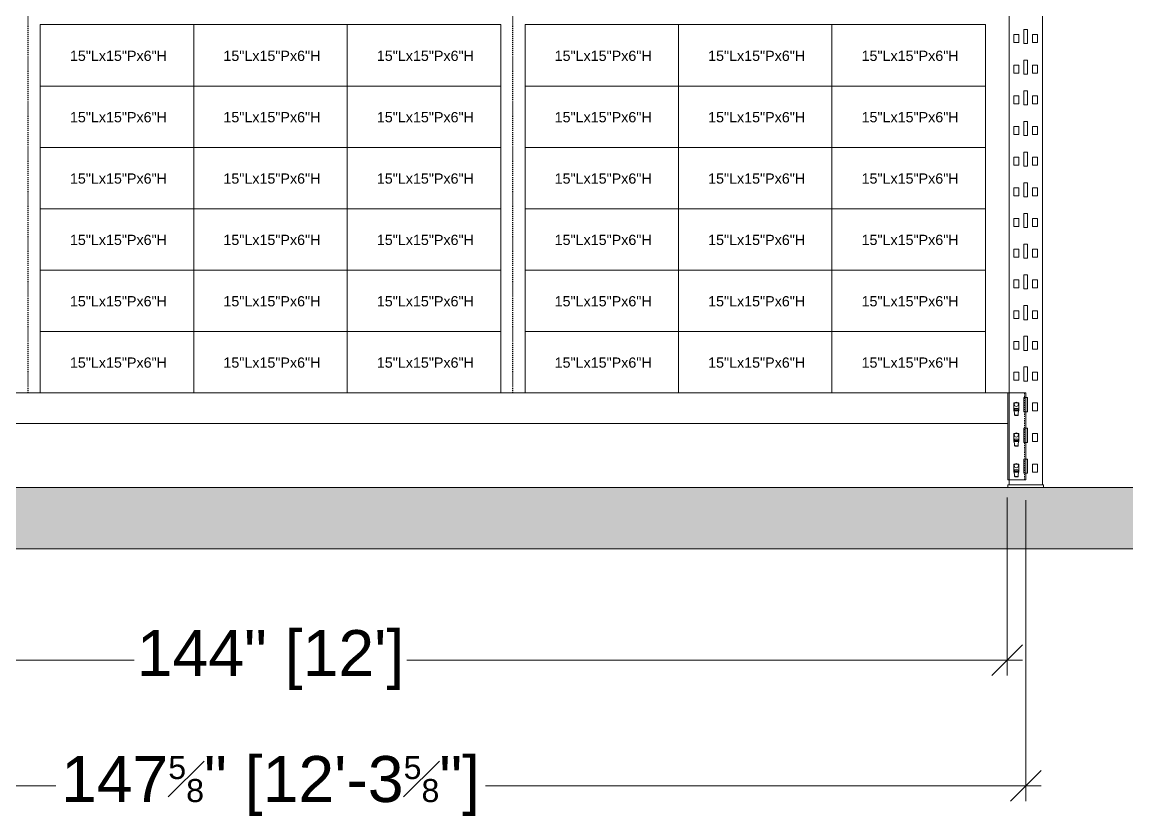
# Model space of a CAD drawing. Header units: inches. Extents: x 2743 to 10591, y -1604 to 5792.
# Drawn here: x 10345.3 to 10453.3, y 3672.3 to 3749.9 of the extents above; entities that cross this region are included whole.
import ezdxf

# ---------------------------------------------------------------- set-up
doc = ezdxf.new("R2010")
doc.units = ezdxf.units.IN
doc.header["$LTSCALE"] = 0.1875
doc.header["$MEASUREMENT"] = 0
doc.linetypes.add('DASHED', pattern=[0.75, 0.5, -0.25])
doc.linetypes.add('HIDDEN', pattern=[9.525, 6.35, -3.175])
for name, color, linetype, lineweight in [('12 Dashed', 7, 'DASHED', 5), ('22 Dimension', 7, 'Continuous', 5), ('30 Batiment', 253, 'Continuous', 13), ('32 Echelle', 160, 'Continuous', 15), ('33 Poutre', 30, 'Continuous', 15), ('34 Plywood', 45, 'Continuous', 13)]:
    doc.layers.add(name, color=color, linetype=linetype, lineweight=lineweight)
doc.styles.add('NOTE', font='', dxfattribs={"height": 4.5})
doc.styles.get('NOTE').set_extended_font_data('SansSerif')

# ---------------------------------------------------------------- blocks, each defined once
blk = doc.blocks.new('_Oblique')
at = {"color": 0, "linetype": 'ByBlock', "lineweight": -2}
blk.add_line((-0.5, -0.5), (0.5, 0.5), dxfattribs=at)

msp = doc.modelspace()

# ---------------------------------------------------------------- hatches: boundary and pattern name
at = {"layer": '30 Batiment', "linetype": 'HIDDEN', "ltscale": 5, "transparency": 33554559}
h = msp.add_hatch(dxfattribs=at)
h.set_pattern_fill('AR-SAND', color=256, style=0)
h.set_pattern_definition([(37.5, (10146.5463, 3735.0073), (-0.0629934, 1.926824), [0, -1.52, 0, -1.7, 0, -1.625]), (7.5, (10146.5463, 3735.0073), (1.769777, 2.822146), [0, -0.82, 0, -1.37, 0, -0.525]), (327.5, (10145.3163, 3735.0073), (3.114142, 0.005659), [0, -0.5, 0, -1.8, 0, -2.35]), (317.5, (10145.3163, 3735.0073), (3.006127, 0.877676), [0, -0.25, 0, -1.18, 0, -1.35])])
h.paths.add_polyline_path([(10591.48797, 3698.39254), (10591.48797, 3704.39254), (10235.28251, 3704.39254), (10235.28251, 3698.39254)])

# ---------------------------------------------------------------- linework, layer by layer
at = {"layer": '12 Dashed', "lineweight": 25, "ltscale": 0.5}
for p, q in [((10345.89447, 3713.64254), (10345.89447, 3755.14254)), ((10393.26947, 3713.64254), (10393.26947, 3755.14254))]:
    msp.add_line(p, q, dxfattribs=at)
at = {"layer": '22 Dimension'}
for p, q in [((10441.5817, 3703.39254), (10441.5817, 3686.01017)), ((10443.39473, 3703.14254), (10443.39473, 3673.69571)), ((10296.0817, 3687.51017), (10356.26997, 3687.51017)), ((10443.0817, 3687.51017), (10382.89342, 3687.51017)), ((10294.2692, 3675.19571), (10348.58197, 3675.19571)), ((10444.89473, 3675.19571), (10390.58197, 3675.19571))]:
    msp.add_line(p, q, dxfattribs=at)
at = {"layer": '30 Batiment'}
msp.add_lwpolyline([(10591.48797, 3698.39254), (10591.48797, 3704.39254), (10235.28251, 3704.39254), (10235.28251, 3698.39254), (10591.48797, 3698.39254)], close=True, dxfattribs=at)
at = {"layer": '32 Echelle'}
for p, q in [((10441.76973, 3704.64254), (10441.76976, 3944.64254)), ((10445.01973, 3704.64254), (10445.01976, 3944.64254)), ((10443.21974, 3749.16754), (10443.56974, 3749.16754)), ((10443.21974, 3747.79254), (10443.21974, 3749.16754)), ((10443.56974, 3747.79254), (10443.56974, 3749.16754)), ((10442.22978, 3748.67254), (10442.72978, 3748.67254)), ((10442.22978, 3747.89254), (10442.22978, 3748.67254)), ((10442.72978, 3747.89254), (10442.72978, 3748.67254)), ((10444.0597, 3747.89254), (10444.0597, 3748.67254)), ((10444.5597, 3748.67254), (10444.0597, 3748.67254)), ((10444.5597, 3747.89254), (10444.5597, 3748.67254)), ((10442.22978, 3747.89254), (10442.72978, 3747.89254)), ((10443.21974, 3747.79254), (10443.56974, 3747.79254)), ((10444.5597, 3747.89254), (10444.0597, 3747.89254)), ((10443.21974, 3746.16754), (10443.56974, 3746.16754)), ((10443.21974, 3744.79254), (10443.21974, 3746.16754)), ((10443.56974, 3744.79254), (10443.56974, 3746.16754)), ((10442.22978, 3745.67254), (10442.72978, 3745.67254)), ((10442.22978, 3744.89254), (10442.22978, 3745.67254)), ((10442.22978, 3744.89254), (10442.72978, 3744.89254)), ((10442.72978, 3744.89254), (10442.72978, 3745.67254)), ((10444.0597, 3744.89254), (10444.0597, 3745.67254)), ((10444.5597, 3745.67254), (10444.0597, 3745.67254)), ((10444.5597, 3744.89254), (10444.0597, 3744.89254)), ((10444.5597, 3744.89254), (10444.5597, 3745.67254)), ((10443.21974, 3744.79254), (10443.56974, 3744.79254)), ((10442.22978, 3742.67254), (10442.72978, 3742.67254)), ((10442.22978, 3741.89254), (10442.22978, 3742.67254)), ((10442.72978, 3741.89254), (10442.72978, 3742.67254)), ((10443.21974, 3743.16754), (10443.56974, 3743.16754)), ((10443.21974, 3741.79254), (10443.21974, 3743.16754)), ((10443.56974, 3741.79254), (10443.56974, 3743.16754)), ((10444.0597, 3741.89254), (10444.0597, 3742.67254)), ((10444.5597, 3742.67254), (10444.0597, 3742.67254)), ((10444.5597, 3741.89254), (10444.5597, 3742.67254)), ((10442.22978, 3741.89254), (10442.72978, 3741.89254)), ((10443.21974, 3741.79254), (10443.56974, 3741.79254)), ((10444.5597, 3741.89254), (10444.0597, 3741.89254)), ((10442.22978, 3739.67254), (10442.72978, 3739.67254)), ((10442.22978, 3738.89254), (10442.22978, 3739.67254)), ((10442.72978, 3738.89254), (10442.72978, 3739.67254)), ((10443.21974, 3740.16754), (10443.56974, 3740.16754)), ((10443.21974, 3738.79254), (10443.21974, 3740.16754)), ((10443.56974, 3738.79254), (10443.56974, 3740.16754)), ((10444.0597, 3738.89254), (10444.0597, 3739.67254)), ((10444.5597, 3739.67254), (10444.0597, 3739.67254)), ((10444.5597, 3738.89254), (10444.5597, 3739.67254)), ((10442.22978, 3738.89254), (10442.72978, 3738.89254)), ((10443.21974, 3738.79254), (10443.56974, 3738.79254)), ((10444.5597, 3738.89254), (10444.0597, 3738.89254)), ((10442.22978, 3736.67254), (10442.72978, 3736.67254)), ((10442.22978, 3735.89254), (10442.22978, 3736.67254)), ((10442.72978, 3735.89254), (10442.72978, 3736.67254)), ((10443.21974, 3737.16754), (10443.56974, 3737.16754)), ((10443.21974, 3735.79254), (10443.21974, 3737.16754)), ((10443.56974, 3735.79254), (10443.56974, 3737.16754)), ((10444.0597, 3735.89254), (10444.0597, 3736.67254)), ((10444.5597, 3736.67254), (10444.0597, 3736.67254)), ((10444.5597, 3735.89254), (10444.5597, 3736.67254)), ((10442.22978, 3735.89254), (10442.72978, 3735.89254)), ((10443.21974, 3735.79254), (10443.56974, 3735.79254)), ((10444.5597, 3735.89254), (10444.0597, 3735.89254)), ((10443.21974, 3734.16754), (10443.56974, 3734.16754)), ((10443.21974, 3732.79254), (10443.21974, 3734.16754)), ((10443.56974, 3732.79254), (10443.56974, 3734.16754)), ((10442.22978, 3733.67254), (10442.72978, 3733.67254)), ((10442.22978, 3732.89254), (10442.22978, 3733.67254)), ((10442.72978, 3732.89254), (10442.72978, 3733.67254)), ((10444.05969, 3732.89254), (10444.05969, 3733.67254)), ((10444.55969, 3733.67254), (10444.05969, 3733.67254)), ((10444.55969, 3732.89254), (10444.55969, 3733.67254)), ((10442.22978, 3732.89254), (10442.72978, 3732.89254)), ((10443.21974, 3732.79254), (10443.56974, 3732.79254)), ((10444.55969, 3732.89254), (10444.05969, 3732.89254)), ((10443.21974, 3731.16754), (10443.56974, 3731.16754)), ((10443.21974, 3729.79254), (10443.21974, 3731.16754)), ((10443.56974, 3729.79254), (10443.56974, 3731.16754)), ((10442.22978, 3730.67254), (10442.72978, 3730.67254)), ((10442.22978, 3729.89254), (10442.22978, 3730.67254)), ((10442.22978, 3729.89254), (10442.72978, 3729.89254)), ((10442.72978, 3729.89254), (10442.72978, 3730.67254)), ((10443.21974, 3729.79254), (10443.56974, 3729.79254)), ((10444.05969, 3729.89254), (10444.05969, 3730.67254)), ((10444.55969, 3730.67254), (10444.05969, 3730.67254)), ((10444.55969, 3729.89254), (10444.05969, 3729.89254)), ((10444.55969, 3729.89254), (10444.55969, 3730.67254)), ((10442.22978, 3727.67254), (10442.72978, 3727.67254)), ((10442.22978, 3726.89254), (10442.22978, 3727.67254)), ((10442.72978, 3726.89254), (10442.72978, 3727.67254)), ((10443.21974, 3728.16754), (10443.56974, 3728.16754)), ((10443.21974, 3726.79254), (10443.21974, 3728.16754)), ((10443.56974, 3726.79254), (10443.56974, 3728.16754)), ((10444.05969, 3726.89254), (10444.05969, 3727.67254)), ((10444.55969, 3727.67254), (10444.05969, 3727.67254)), ((10444.55969, 3726.89254), (10444.55969, 3727.67254)), ((10442.22978, 3726.89254), (10442.72978, 3726.89254)), ((10443.21974, 3726.79254), (10443.56974, 3726.79254)), ((10444.55969, 3726.89254), (10444.05969, 3726.89254)), ((10442.22978, 3724.67254), (10442.72978, 3724.67254)), ((10442.22978, 3723.89254), (10442.22978, 3724.67254)), ((10442.72978, 3723.89254), (10442.72978, 3724.67254)), ((10443.21974, 3725.16754), (10443.56974, 3725.16754)), ((10443.21974, 3723.79254), (10443.21974, 3725.16754)), ((10443.56974, 3723.79254), (10443.56974, 3725.16754)), ((10444.05969, 3723.89254), (10444.05969, 3724.67254)), ((10444.55969, 3724.67254), (10444.05969, 3724.67254)), ((10444.55969, 3723.89254), (10444.55969, 3724.67254)), ((10442.22978, 3723.89254), (10442.72978, 3723.89254)), ((10443.21974, 3723.79254), (10443.56974, 3723.79254)), ((10444.55969, 3723.89254), (10444.05969, 3723.89254)), ((10443.21974, 3722.16754), (10443.56974, 3722.16754)), ((10443.21974, 3720.79254), (10443.21974, 3722.16754)), ((10443.56974, 3720.79254), (10443.56974, 3722.16754)), ((10442.22978, 3721.67254), (10442.72978, 3721.67254)), ((10442.22978, 3720.89254), (10442.22978, 3721.67254)), ((10442.72978, 3720.89254), (10442.72978, 3721.67254)), ((10444.05969, 3720.89254), (10444.05969, 3721.67254)), ((10444.55969, 3721.67254), (10444.05969, 3721.67254)), ((10444.55969, 3720.89254), (10444.55969, 3721.67254)), ((10442.22978, 3720.89254), (10442.72978, 3720.89254)), ((10443.21974, 3720.79254), (10443.56974, 3720.79254)), ((10444.55969, 3720.89254), (10444.05969, 3720.89254)), ((10443.21974, 3719.16754), (10443.56974, 3719.16754)), ((10443.21974, 3717.79254), (10443.21974, 3719.16754)), ((10443.56974, 3717.79254), (10443.56974, 3719.16754)), ((10442.22978, 3718.67254), (10442.72978, 3718.67254)), ((10442.22978, 3717.89254), (10442.22978, 3718.67254)), ((10442.22978, 3717.89254), (10442.72978, 3717.89254)), ((10442.72978, 3717.89254), (10442.72978, 3718.67254)), ((10444.05969, 3717.89254), (10444.05969, 3718.67254)), ((10444.55969, 3718.67254), (10444.05969, 3718.67254)), ((10444.55969, 3717.89254), (10444.05969, 3717.89254)), ((10444.55969, 3717.89254), (10444.55969, 3718.67254)), ((10443.21974, 3717.79254), (10443.56974, 3717.79254)), ((10442.22978, 3715.67254), (10442.72978, 3715.67254)), ((10442.22978, 3714.89254), (10442.22978, 3715.67254)), ((10442.72978, 3714.89254), (10442.72978, 3715.67254)), ((10443.21974, 3716.16754), (10443.56974, 3716.16754)), ((10443.21974, 3714.79254), (10443.21974, 3716.16754)), ((10443.56974, 3714.79254), (10443.56974, 3716.16754)), ((10444.05969, 3714.89254), (10444.05969, 3715.67254)), ((10444.55969, 3715.67254), (10444.05969, 3715.67254)), ((10444.55969, 3714.89254), (10444.55969, 3715.67254)), ((10442.22978, 3714.89254), (10442.72978, 3714.89254)), ((10443.21974, 3714.79254), (10443.56974, 3714.79254)), ((10444.55969, 3714.89254), (10444.05969, 3714.89254)), ((10442.22978, 3712.67254), (10442.72978, 3712.67254)), ((10442.22978, 3711.89254), (10442.22978, 3712.67254)), ((10442.72978, 3711.89254), (10442.72978, 3712.67254)), ((10443.21974, 3713.16754), (10443.56974, 3713.16754)), ((10443.21974, 3711.79254), (10443.21974, 3713.16754)), ((10443.56974, 3711.79254), (10443.56974, 3713.16754)), ((10444.05969, 3711.89254), (10444.05969, 3712.67254)), ((10444.55969, 3712.67254), (10444.05969, 3712.67254)), ((10444.55969, 3711.89254), (10444.55969, 3712.67254)), ((10442.22978, 3711.89254), (10442.72978, 3711.89254)), ((10443.21974, 3711.79254), (10443.56974, 3711.79254)), ((10444.55969, 3711.89254), (10444.05969, 3711.89254)), ((10442.22978, 3709.67254), (10442.72978, 3709.67254)), ((10442.22978, 3708.89254), (10442.22978, 3709.67254)), ((10442.72978, 3708.89254), (10442.72978, 3709.67254)), ((10443.21974, 3710.16754), (10443.56974, 3710.16754)), ((10443.21974, 3708.79254), (10443.21974, 3710.16754)), ((10443.56974, 3708.79254), (10443.56974, 3710.16754)), ((10444.05969, 3708.89254), (10444.05969, 3709.67254)), ((10444.55969, 3709.67254), (10444.05969, 3709.67254)), ((10444.55969, 3708.89254), (10444.55969, 3709.67254)), ((10442.22978, 3708.89254), (10442.72978, 3708.89254)), ((10443.21974, 3708.79254), (10443.56974, 3708.79254)), ((10444.55969, 3708.89254), (10444.05969, 3708.89254)), ((10443.21973, 3707.16754), (10443.56973, 3707.16754)), ((10443.21973, 3705.79254), (10443.21973, 3707.16754)), ((10443.56973, 3705.79254), (10443.56973, 3707.16754)), ((10442.22978, 3706.67254), (10442.72978, 3706.67254)), ((10442.22978, 3705.89254), (10442.22978, 3706.67254)), ((10442.72978, 3705.89254), (10442.72978, 3706.67254)), ((10444.05969, 3705.89254), (10444.05969, 3706.67254)), ((10444.55969, 3706.67254), (10444.05969, 3706.67254)), ((10444.55969, 3705.89254), (10444.55969, 3706.67254)), ((10442.22978, 3705.89254), (10442.72978, 3705.89254)), ((10443.21973, 3705.79254), (10443.56973, 3705.79254)), ((10444.55969, 3705.89254), (10444.05969, 3705.89254)), ((10441.64473, 3704.39254), (10441.64473, 3704.64254)), ((10441.64473, 3704.64254), (10445.14473, 3704.64254)), ((10445.14473, 3704.39254), (10441.64473, 3704.39254)), ((10445.14473, 3704.39254), (10445.14473, 3704.64254))]:
    msp.add_line(p, q, dxfattribs=at)
at = {"layer": '33 Poutre'}
for p, q in [((10297.51947, 3713.64254), (10441.64447, 3713.64254)), ((10441.64447, 3705.14254), (10441.64447, 3713.64254)), ((10443.39447, 3713.64254), (10441.64447, 3713.64254)), ((10441.64447, 3705.14254), (10441.64447, 3713.64254)), ((10443.39447, 3713.64254), (10441.76347, 3713.64254)), ((10443.39447, 3705.14254), (10443.39447, 3713.64254)), ((10443.39447, 3713.16598), (10443.39447, 3713.64254)), ((10443.39447, 3705.14254), (10443.39447, 3713.16598)), ((10442.26228, 3711.98254), (10442.26228, 3712.04504)), ((10442.26228, 3711.98254), (10442.26228, 3712.04504)), ((10442.26228, 3711.98254), (10442.26228, 3712.04504)), ((10442.26228, 3711.98254), (10442.26228, 3712.04504)), ((10442.69728, 3711.98254), (10442.26228, 3711.98254)), ((10442.26228, 3711.98254), (10442.30242, 3711.47583)), ((10442.69728, 3711.98254), (10442.26228, 3711.98254)), ((10442.26228, 3711.98254), (10442.30242, 3711.47583)), ((10442.69728, 3711.98254), (10442.26228, 3711.98254)), ((10442.26228, 3711.98254), (10442.30242, 3711.47583)), ((10442.69728, 3711.98254), (10442.26228, 3711.98254)), ((10442.26228, 3711.98254), (10442.30242, 3711.47583)), ((10442.26465, 3711.98254), (10442.30242, 3711.50583)), ((10442.26465, 3711.98254), (10442.30242, 3711.50583)), ((10442.26465, 3711.98254), (10442.30242, 3711.50583)), ((10442.26465, 3711.98254), (10442.30242, 3711.50583)), ((10442.63478, 3712.10754), (10442.32478, 3712.10754)), ((10442.63478, 3712.10754), (10442.32478, 3712.10754)), ((10442.63478, 3712.10754), (10442.32478, 3712.10754)), ((10442.63478, 3712.10754), (10442.32478, 3712.10754)), ((10442.61028, 3711.46254), (10442.34928, 3711.46254)), ((10442.61028, 3711.46254), (10442.34928, 3711.46254)), ((10442.61028, 3711.46254), (10442.34928, 3711.46254)), ((10442.61028, 3711.46254), (10442.34928, 3711.46254)), ((10442.61028, 3711.43254), (10442.34928, 3711.43254)), ((10442.61028, 3711.43254), (10442.34928, 3711.43254)), ((10442.61028, 3711.43254), (10442.34928, 3711.43254)), ((10442.61028, 3711.43254), (10442.34928, 3711.43254)), ((10442.6949, 3711.98254), (10442.65713, 3711.50583)), ((10442.69728, 3711.98254), (10442.65713, 3711.47583)), ((10442.69728, 3711.98254), (10442.65713, 3711.47583)), ((10442.6949, 3711.98254), (10442.65713, 3711.50583)), ((10442.6949, 3711.98254), (10442.65713, 3711.50583)), ((10442.69728, 3711.98254), (10442.65713, 3711.47583)), ((10442.69728, 3711.98254), (10442.65713, 3711.47583)), ((10442.6949, 3711.98254), (10442.65713, 3711.50583)), ((10442.69728, 3711.98254), (10442.69728, 3712.04504)), ((10442.69728, 3711.98254), (10442.69728, 3712.04504)), ((10442.69728, 3711.98254), (10442.69728, 3712.04504)), ((10442.69728, 3711.98254), (10442.69728, 3712.04504)), ((10297.51947, 3710.64254), (10441.64447, 3710.64254)), ((10442.26228, 3708.98254), (10442.26228, 3709.04504)), ((10442.26228, 3708.98254), (10442.26228, 3709.04504)), ((10442.26228, 3708.98254), (10442.26228, 3709.04504)), ((10442.26228, 3708.98254), (10442.26228, 3709.04504)), ((10442.69728, 3708.98254), (10442.26228, 3708.98254)), ((10442.26228, 3708.98254), (10442.30242, 3708.47583)), ((10442.69728, 3708.98254), (10442.26228, 3708.98254)), ((10442.26228, 3708.98254), (10442.30242, 3708.47583)), ((10442.69728, 3708.98254), (10442.26228, 3708.98254)), ((10442.26228, 3708.98254), (10442.30242, 3708.47583)), ((10442.69728, 3708.98254), (10442.26228, 3708.98254)), ((10442.26228, 3708.98254), (10442.30242, 3708.47583)), ((10442.26465, 3708.98254), (10442.30242, 3708.50583)), ((10442.26465, 3708.98254), (10442.30242, 3708.50583)), ((10442.26465, 3708.98254), (10442.30242, 3708.50583)), ((10442.26465, 3708.98254), (10442.30242, 3708.50583)), ((10442.63478, 3709.10754), (10442.32478, 3709.10754)), ((10442.63478, 3709.10754), (10442.32478, 3709.10754)), ((10442.63478, 3709.10754), (10442.32478, 3709.10754)), ((10442.63478, 3709.10754), (10442.32478, 3709.10754)), ((10442.61028, 3708.46254), (10442.34928, 3708.46254)), ((10442.61028, 3708.46254), (10442.34928, 3708.46254)), ((10442.61028, 3708.46254), (10442.34928, 3708.46254)), ((10442.61028, 3708.46254), (10442.34928, 3708.46254)), ((10442.61028, 3708.43254), (10442.34928, 3708.43254)), ((10442.61028, 3708.43254), (10442.34928, 3708.43254)), ((10442.61028, 3708.43254), (10442.34928, 3708.43254)), ((10442.61028, 3708.43254), (10442.34928, 3708.43254)), ((10442.6949, 3708.98254), (10442.65713, 3708.50583)), ((10442.69728, 3708.98254), (10442.65713, 3708.47583)), ((10442.69728, 3708.98254), (10442.65713, 3708.47583)), ((10442.6949, 3708.98254), (10442.65713, 3708.50583)), ((10442.6949, 3708.98254), (10442.65713, 3708.50583)), ((10442.69728, 3708.98254), (10442.65713, 3708.47583)), ((10442.69728, 3708.98254), (10442.65713, 3708.47583)), ((10442.6949, 3708.98254), (10442.65713, 3708.50583)), ((10442.69728, 3708.98254), (10442.69728, 3709.04504)), ((10442.69728, 3708.98254), (10442.69728, 3709.04504)), ((10442.69728, 3708.98254), (10442.69728, 3709.04504)), ((10442.69728, 3708.98254), (10442.69728, 3709.04504)), ((10442.26228, 3705.98254), (10442.26228, 3706.04504)), ((10442.26228, 3705.98254), (10442.26228, 3706.04504)), ((10442.69728, 3705.98254), (10442.26228, 3705.98254)), ((10442.26228, 3705.98254), (10442.30242, 3705.47583)), ((10442.69728, 3705.98254), (10442.26228, 3705.98254)), ((10442.26228, 3705.98254), (10442.30242, 3705.47583)), ((10442.26465, 3705.98254), (10442.30242, 3705.50583)), ((10442.26465, 3705.98254), (10442.30242, 3705.50583)), ((10442.63478, 3706.10754), (10442.32478, 3706.10754)), ((10442.63478, 3706.10754), (10442.32478, 3706.10754)), ((10442.69728, 3705.98254), (10442.65713, 3705.47583)), ((10442.6949, 3705.98254), (10442.65713, 3705.50583)), ((10442.69728, 3705.98254), (10442.65713, 3705.47583)), ((10442.6949, 3705.98254), (10442.65713, 3705.50583)), ((10442.69728, 3705.98254), (10442.69728, 3706.04504)), ((10442.69728, 3705.98254), (10442.69728, 3706.04504)), ((10443.39447, 3705.14254), (10441.64447, 3705.14254)), ((10443.39447, 3705.14254), (10441.64447, 3705.14254)), ((10442.61028, 3705.46254), (10442.34928, 3705.46254)), ((10442.61028, 3705.46254), (10442.34928, 3705.46254)), ((10442.61028, 3705.43254), (10442.34928, 3705.43254)), ((10442.61028, 3705.43254), (10442.34928, 3705.43254))]:
    msp.add_line(p, q, dxfattribs=at)
at = {"layer": '33 Poutre', "linetype": 'HIDDEN', "ltscale": 0.15}
msp.add_line((10441.76347, 3705.14254), (10441.76347, 3713.64254), dxfattribs=at)
at = {"layer": '33 Poutre', "linetype": 'HIDDEN', "ltscale": 0.1}
msp.add_line((10443.27547, 3705.14254), (10443.27547, 3713.64254), dxfattribs=at)
at = {"layer": '33 Poutre'}
for centre in [(10442.47978, 3712.51754), (10442.47978, 3712.51754), (10442.47978, 3709.51754), (10442.47978, 3709.51754), (10442.47978, 3706.51754), (10442.47978, 3706.51754)]:
    msp.add_circle(centre, 0.205, dxfattribs=at)
for centre, radius, start, end in [((10442.32478, 3712.04504), 0.0625, 90, 180), ((10442.32478, 3712.04504), 0.0625, 90, 180), ((10442.32478, 3712.04504), 0.0625, 90, 180), ((10442.32478, 3712.04504), 0.0625, 90, 180), ((10442.34928, 3711.50954), 0.047, 184.5300839, 270), ((10442.34928, 3711.50954), 0.047, 184.5300839, 270), ((10442.34928, 3711.50954), 0.047, 184.5300839, 270), ((10442.34928, 3711.50954), 0.047, 184.5300839, 270), ((10442.34928, 3711.47954), 0.047, 184.5300839, 270), ((10442.34928, 3711.47954), 0.047, 184.5300839, 270), ((10442.34928, 3711.47954), 0.047, 184.5300839, 270), ((10442.34928, 3711.47954), 0.047, 184.5300839, 270), ((10442.61028, 3711.50954), 0.047, 270, 355.4699161), ((10442.61028, 3711.50954), 0.047, 270, 355.4699161), ((10442.61028, 3711.50954), 0.047, 270, 355.4699161), ((10442.61028, 3711.50954), 0.047, 270, 355.4699161), ((10442.61028, 3711.47954), 0.047, 270, 355.4699161), ((10442.61028, 3711.47954), 0.047, 270, 355.4699161), ((10442.61028, 3711.47954), 0.047, 270, 355.4699161), ((10442.61028, 3711.47954), 0.047, 270, 355.4699161), ((10442.63478, 3712.04504), 0.0625, 0, 90), ((10442.63478, 3712.04504), 0.0625, 0, 90), ((10442.63478, 3712.04504), 0.0625, 0, 90), ((10442.63478, 3712.04504), 0.0625, 0, 90), ((10442.32478, 3709.04504), 0.0625, 90, 180), ((10442.32478, 3709.04504), 0.0625, 90, 180), ((10442.32478, 3709.04504), 0.0625, 90, 180), ((10442.32478, 3709.04504), 0.0625, 90, 180), ((10442.34928, 3708.50954), 0.047, 184.5300839, 270), ((10442.34928, 3708.50954), 0.047, 184.5300839, 270), ((10442.34928, 3708.50954), 0.047, 184.5300839, 270), ((10442.34928, 3708.50954), 0.047, 184.5300839, 270), ((10442.34928, 3708.47954), 0.047, 184.5300839, 270), ((10442.34928, 3708.47954), 0.047, 184.5300839, 270), ((10442.34928, 3708.47954), 0.047, 184.5300839, 270), ((10442.34928, 3708.47954), 0.047, 184.5300839, 270), ((10442.61028, 3708.50954), 0.047, 270, 355.4699161), ((10442.61028, 3708.50954), 0.047, 270, 355.4699161), ((10442.61028, 3708.50954), 0.047, 270, 355.4699161), ((10442.61028, 3708.50954), 0.047, 270, 355.4699161), ((10442.61028, 3708.47954), 0.047, 270, 355.4699161), ((10442.61028, 3708.47954), 0.047, 270, 355.4699161), ((10442.61028, 3708.47954), 0.047, 270, 355.4699161), ((10442.61028, 3708.47954), 0.047, 270, 355.4699161), ((10442.63478, 3709.04504), 0.0625, 0, 90), ((10442.63478, 3709.04504), 0.0625, 0, 90), ((10442.63478, 3709.04504), 0.0625, 0, 90), ((10442.63478, 3709.04504), 0.0625, 0, 90), ((10442.32478, 3706.04504), 0.0625, 90, 180), ((10442.32478, 3706.04504), 0.0625, 90, 180), ((10442.63478, 3706.04504), 0.0625, 0, 90), ((10442.63478, 3706.04504), 0.0625, 0, 90), ((10442.34928, 3705.50954), 0.047, 184.5300839, 270), ((10442.34928, 3705.50954), 0.047, 184.5300839, 270), ((10442.34928, 3705.47954), 0.047, 184.5300839, 270), ((10442.34928, 3705.47954), 0.047, 184.5300839, 270), ((10442.61028, 3705.50954), 0.047, 270, 355.4699161), ((10442.61028, 3705.50954), 0.047, 270, 355.4699161), ((10442.61028, 3705.47954), 0.047, 270, 355.4699161), ((10442.61028, 3705.47954), 0.047, 270, 355.4699161)]:
    msp.add_arc(centre, radius, start, end, dxfattribs=at)
at = {"layer": '34 Plywood'}
for p, q in [((10362.08197, 3749.64254), (10347.08197, 3749.64254)), ((10347.08197, 3749.64254), (10347.08197, 3743.64254)), ((10362.08197, 3743.64254), (10362.08197, 3749.64254)), ((10377.08197, 3749.64254), (10362.08197, 3749.64254)), ((10362.08197, 3749.64254), (10362.08197, 3743.64254)), ((10377.08197, 3743.64254), (10377.08197, 3749.64254)), ((10392.08197, 3749.64254), (10377.08197, 3749.64254)), ((10377.08197, 3749.64254), (10377.08197, 3743.64254)), ((10392.08197, 3743.64254), (10392.08197, 3749.64254)), ((10409.45697, 3749.64254), (10394.45697, 3749.64254)), ((10394.45697, 3749.64254), (10394.45697, 3743.64254)), ((10409.45697, 3743.64254), (10409.45697, 3749.64254)), ((10424.45697, 3749.64254), (10409.45697, 3749.64254)), ((10409.45697, 3749.64254), (10409.45697, 3743.64254)), ((10424.45697, 3743.64254), (10424.45697, 3749.64254)), ((10439.45697, 3749.64254), (10424.45697, 3749.64254)), ((10424.45697, 3749.64254), (10424.45697, 3743.64254)), ((10439.45697, 3743.64254), (10439.45697, 3749.64254)), ((10362.08197, 3743.64254), (10347.08197, 3743.64254)), ((10347.08197, 3743.64254), (10347.08197, 3737.64254)), ((10347.08197, 3743.64254), (10362.08197, 3743.64254)), ((10362.08197, 3737.64254), (10362.08197, 3743.64254)), ((10377.08197, 3743.64254), (10362.08197, 3743.64254)), ((10362.08197, 3743.64254), (10362.08197, 3737.64254)), ((10362.08197, 3743.64254), (10377.08197, 3743.64254)), ((10377.08197, 3737.64254), (10377.08197, 3743.64254)), ((10392.08197, 3743.64254), (10377.08197, 3743.64254)), ((10377.08197, 3743.64254), (10377.08197, 3737.64254)), ((10377.08197, 3743.64254), (10392.08197, 3743.64254)), ((10392.08197, 3737.64254), (10392.08197, 3743.64254)), ((10409.45697, 3743.64254), (10394.45697, 3743.64254)), ((10394.45697, 3743.64254), (10394.45697, 3737.64254)), ((10394.45697, 3743.64254), (10409.45697, 3743.64254)), ((10409.45697, 3737.64254), (10409.45697, 3743.64254)), ((10424.45697, 3743.64254), (10409.45697, 3743.64254)), ((10409.45697, 3743.64254), (10409.45697, 3737.64254)), ((10409.45697, 3743.64254), (10424.45697, 3743.64254)), ((10424.45697, 3737.64254), (10424.45697, 3743.64254)), ((10439.45697, 3743.64254), (10424.45697, 3743.64254)), ((10424.45697, 3743.64254), (10424.45697, 3737.64254)), ((10424.45697, 3743.64254), (10439.45697, 3743.64254)), ((10439.45697, 3737.64254), (10439.45697, 3743.64254)), ((10362.08197, 3737.64254), (10347.08197, 3737.64254)), ((10347.08197, 3737.64254), (10347.08197, 3731.64254)), ((10347.08197, 3737.64254), (10362.08197, 3737.64254)), ((10362.08197, 3731.64254), (10362.08197, 3737.64254)), ((10377.08197, 3737.64254), (10362.08197, 3737.64254)), ((10362.08197, 3737.64254), (10362.08197, 3731.64254)), ((10362.08197, 3737.64254), (10377.08197, 3737.64254)), ((10377.08197, 3731.64254), (10377.08197, 3737.64254)), ((10392.08197, 3737.64254), (10377.08197, 3737.64254)), ((10377.08197, 3737.64254), (10377.08197, 3731.64254)), ((10377.08197, 3737.64254), (10392.08197, 3737.64254)), ((10392.08197, 3731.64254), (10392.08197, 3737.64254)), ((10409.45697, 3737.64254), (10394.45697, 3737.64254)), ((10394.45697, 3737.64254), (10394.45697, 3731.64254)), ((10394.45697, 3737.64254), (10409.45697, 3737.64254)), ((10409.45697, 3731.64254), (10409.45697, 3737.64254)), ((10424.45697, 3737.64254), (10409.45697, 3737.64254)), ((10409.45697, 3737.64254), (10409.45697, 3731.64254)), ((10409.45697, 3737.64254), (10424.45697, 3737.64254)), ((10424.45697, 3731.64254), (10424.45697, 3737.64254)), ((10439.45697, 3737.64254), (10424.45697, 3737.64254)), ((10424.45697, 3737.64254), (10424.45697, 3731.64254)), ((10424.45697, 3737.64254), (10439.45697, 3737.64254)), ((10439.45697, 3731.64254), (10439.45697, 3737.64254)), ((10362.08197, 3731.64254), (10347.08197, 3731.64254)), ((10347.08197, 3731.64254), (10347.08197, 3725.64254)), ((10347.08197, 3731.64254), (10362.08197, 3731.64254)), ((10362.08197, 3725.64254), (10362.08197, 3731.64254)), ((10377.08197, 3731.64254), (10362.08197, 3731.64254)), ((10362.08197, 3731.64254), (10362.08197, 3725.64254)), ((10362.08197, 3731.64254), (10377.08197, 3731.64254)), ((10377.08197, 3725.64254), (10377.08197, 3731.64254)), ((10392.08197, 3731.64254), (10377.08197, 3731.64254)), ((10377.08197, 3731.64254), (10377.08197, 3725.64254)), ((10377.08197, 3731.64254), (10392.08197, 3731.64254)), ((10392.08197, 3725.64254), (10392.08197, 3731.64254)), ((10409.45697, 3731.64254), (10394.45697, 3731.64254)), ((10394.45697, 3731.64254), (10394.45697, 3725.64254)), ((10394.45697, 3731.64254), (10409.45697, 3731.64254)), ((10409.45697, 3725.64254), (10409.45697, 3731.64254)), ((10424.45697, 3731.64254), (10409.45697, 3731.64254)), ((10409.45697, 3731.64254), (10409.45697, 3725.64254)), ((10409.45697, 3731.64254), (10424.45697, 3731.64254)), ((10424.45697, 3725.64254), (10424.45697, 3731.64254)), ((10439.45697, 3731.64254), (10424.45697, 3731.64254)), ((10424.45697, 3731.64254), (10424.45697, 3725.64254)), ((10424.45697, 3731.64254), (10439.45697, 3731.64254)), ((10439.45697, 3725.64254), (10439.45697, 3731.64254)), ((10362.08197, 3725.64254), (10347.08197, 3725.64254)), ((10347.08197, 3725.64254), (10347.08197, 3719.64254)), ((10347.08197, 3725.64254), (10362.08197, 3725.64254)), ((10362.08197, 3719.64254), (10362.08197, 3725.64254)), ((10377.08197, 3725.64254), (10362.08197, 3725.64254)), ((10362.08197, 3725.64254), (10362.08197, 3719.64254)), ((10362.08197, 3725.64254), (10377.08197, 3725.64254)), ((10377.08197, 3719.64254), (10377.08197, 3725.64254)), ((10392.08197, 3725.64254), (10377.08197, 3725.64254)), ((10377.08197, 3725.64254), (10377.08197, 3719.64254)), ((10377.08197, 3725.64254), (10392.08197, 3725.64254)), ((10392.08197, 3719.64254), (10392.08197, 3725.64254)), ((10409.45697, 3725.64254), (10394.45697, 3725.64254)), ((10394.45697, 3725.64254), (10394.45697, 3719.64254)), ((10394.45697, 3725.64254), (10409.45697, 3725.64254)), ((10409.45697, 3719.64254), (10409.45697, 3725.64254)), ((10424.45697, 3725.64254), (10409.45697, 3725.64254)), ((10409.45697, 3725.64254), (10409.45697, 3719.64254)), ((10409.45697, 3725.64254), (10424.45697, 3725.64254)), ((10424.45697, 3719.64254), (10424.45697, 3725.64254)), ((10439.45697, 3725.64254), (10424.45697, 3725.64254)), ((10424.45697, 3725.64254), (10424.45697, 3719.64254)), ((10424.45697, 3725.64254), (10439.45697, 3725.64254)), ((10439.45697, 3719.64254), (10439.45697, 3725.64254)), ((10362.08197, 3719.64254), (10347.08197, 3719.64254)), ((10347.08197, 3719.64254), (10347.08197, 3713.64254)), ((10347.08197, 3719.64254), (10362.08197, 3719.64254)), ((10362.08197, 3713.64254), (10362.08197, 3719.64254)), ((10377.08197, 3719.64254), (10362.08197, 3719.64254)), ((10362.08197, 3719.64254), (10362.08197, 3713.64254)), ((10362.08197, 3719.64254), (10377.08197, 3719.64254)), ((10377.08197, 3713.64254), (10377.08197, 3719.64254)), ((10392.08197, 3719.64254), (10377.08197, 3719.64254)), ((10377.08197, 3719.64254), (10377.08197, 3713.64254)), ((10377.08197, 3719.64254), (10392.08197, 3719.64254)), ((10392.08197, 3713.64254), (10392.08197, 3719.64254)), ((10409.45697, 3719.64254), (10394.45697, 3719.64254)), ((10394.45697, 3719.64254), (10394.45697, 3713.64254)), ((10394.45697, 3719.64254), (10409.45697, 3719.64254)), ((10409.45697, 3713.64254), (10409.45697, 3719.64254)), ((10424.45697, 3719.64254), (10409.45697, 3719.64254)), ((10409.45697, 3719.64254), (10409.45697, 3713.64254)), ((10409.45697, 3719.64254), (10424.45697, 3719.64254)), ((10424.45697, 3713.64254), (10424.45697, 3719.64254)), ((10439.45697, 3719.64254), (10424.45697, 3719.64254)), ((10424.45697, 3719.64254), (10424.45697, 3713.64254)), ((10424.45697, 3719.64254), (10439.45697, 3719.64254)), ((10439.45697, 3713.64254), (10439.45697, 3719.64254)), ((10347.08197, 3713.64254), (10362.08197, 3713.64254)), ((10362.08197, 3713.64254), (10377.08197, 3713.64254)), ((10377.08197, 3713.64254), (10392.08197, 3713.64254)), ((10394.45697, 3713.64254), (10409.45697, 3713.64254)), ((10409.45697, 3713.64254), (10424.45697, 3713.64254)), ((10424.45697, 3713.64254), (10439.45697, 3713.64254))]:
    msp.add_line(p, q, dxfattribs=at)

# ---------------------------------------------------------------- block references
at = {"layer": '22 Dimension', "xscale": 3, "yscale": 3, "zscale": 3}
for p in [(10441.5817, 3687.51017), (10443.39473, 3675.19571)]:
    msp.add_blockref('_Oblique', p, dxfattribs=at)

# ---------------------------------------------------------------- texts
at = {"layer": '22 Dimension', "char_height": 4.5, "attachment_point": 5, "style": 'NOTE'}
for s, insert in [('\\A1;144" [12\']', (10369.5817, 3687.51017)), ('\\A1;147{\\H0.5x;\\S5#8;}" [12\'-3{\\H0.5x;\\S5#8;}"]', (10369.58197, 3675.19571))]:
    msp.add_mtext(s, dxfattribs=dict(at, insert=insert))
at = {"layer": '34 Plywood', "char_height": 1, "attachment_point": 1, "style": 'NOTE'}
for insert in [(10349.97562, 3747.09464), (10364.97562, 3747.09464), (10379.97562, 3747.09464), (10397.35062, 3747.09464), (10412.35062, 3747.09464), (10427.35062, 3747.09464), (10349.97562, 3741.09464), (10364.97562, 3741.09464), (10379.97562, 3741.09464), (10397.35062, 3741.09464), (10412.35062, 3741.09464), (10427.35062, 3741.09464), (10349.97562, 3735.09464), (10364.97562, 3735.09464), (10379.97562, 3735.09464), (10397.35062, 3735.09464), (10412.35062, 3735.09464), (10427.35062, 3735.09464), (10349.97562, 3729.09464), (10364.97562, 3729.09464), (10379.97562, 3729.09464), (10397.35062, 3729.09464), (10412.35062, 3729.09464), (10427.35062, 3729.09464), (10349.97562, 3723.09464), (10364.97562, 3723.09464), (10379.97562, 3723.09464), (10397.35062, 3723.09464), (10412.35062, 3723.09464), (10427.35062, 3723.09464), (10349.97562, 3717.09464), (10364.97562, 3717.09464), (10379.97562, 3717.09464), (10397.35062, 3717.09464), (10412.35062, 3717.09464), (10427.35062, 3717.09464)]:
    msp.add_mtext_dynamic_manual_height_columns('15"Lx15"Px6"H', width=10.4862205, gutter_width=22.5, heights=[0], dxfattribs=dict(at, insert=insert))

doc.saveas('drawing.dxf')
